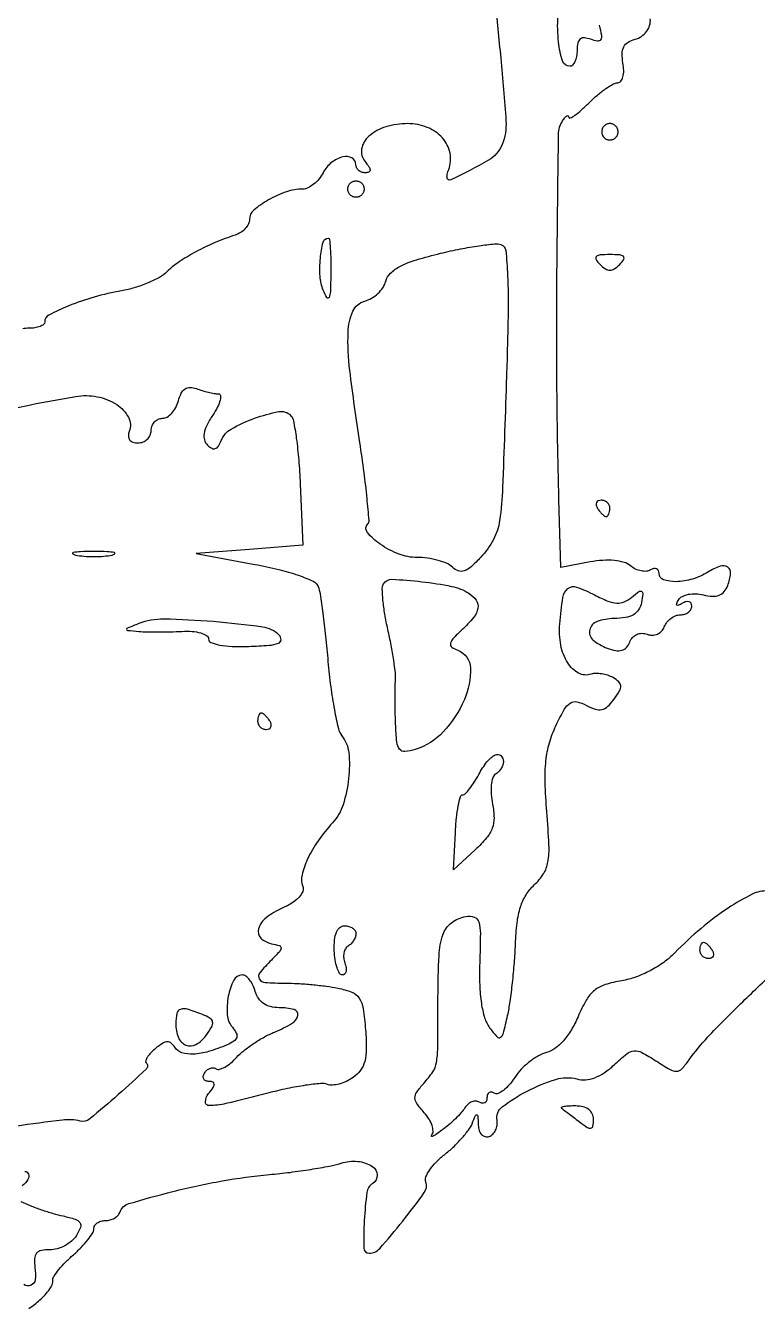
# Model space of a CAD drawing. Extents: x 0 to 4160, y 0 to 3120.
# Drawn here: x 2196.7 to 2286, y 2051.4 to 2208 of the extents above; entities that cross this region are included whole.
import ezdxf

# ---------------------------------------------------------------- set-up
doc = ezdxf.new("R2010")
doc.units = 0

msp = doc.modelspace()

# ---------------------------------------------------------------- linework, layer by layer
for points in [[(4159.499279, 606.274193, 0.000001), (4159.667734, 974.478125, 0.000057)], [(757.647081, 3119.740147, 0.000002), (520.492565, 3119.487217, 0.4139)], [(1964.75, 0.149832, 0.000016), (2717.930904, 0.232101, 0.000028), (3351.473438, 0.357111)], [(2254.035027, 2211.120991, 0.005101), (2254.677963, 2204, -0.009022), (2255.31209, 2196.303123, -0.113758), (2254.844192, 2193.447059, -0.164727), (2253.185288, 2191.53818, -0.024373), (2248.59065, 2189.145638, -0.207755), (2248.306745, 2189.139484, -0.248471), (2248.137343, 2189.342365, -0.106901), (2248.139283, 2189.786858, -0.03728), (2248.324436, 2190.403083, 0.143384), (2248.487816, 2192.401292, 0.132071), (2247.560521, 2194.245642, 0.116126), (2245.708849, 2195.542823, 0.095255), (2243.330882, 2196, 0.07307), (2240.652491, 2195.606479, 0.107675), (2238.580803, 2194.457743, 0.165734), (2237.698145, 2192.921509, 0.225128), (2238.087927, 2191.394054, -0.023241), (2238.593824, 2190.723375, -0.144754), (2238.724631, 2190.318183, -0.315646), (2238.569047, 2190.084168, -0.093409), (2238.122445, 2190, -0.087854), (2237.693871, 2190.075889, -0.094595), (2237.329718, 2190.29375, -0.100072), (2237.086121, 2190.618517, -0.111474), (2237, 2191, 0.277898), (2236.514363, 2191.806291, 0.184952), (2235.412954, 2191.939984, 0.110278), (2234.024535, 2191.24404, 0.099094), (2233, 2190, -0.050417), (2232.485396, 2189.23498, -0.050252), (2231.827585, 2188.5875, -0.054886), (2231.132649, 2188.144611, -0.114937), (2230.511869, 2188, 0.081678), (2228.527868, 2187.673725, 0.047479), (2226.319256, 2186.685099, 0.047034), (2224.517754, 2185.426635, 0.220219), (2224, 2184.3081, -0.113872), (2223.869434, 2183.742235, -0.070855), (2223.485938, 2183.175631, -0.065222), (2222.919018, 2182.694178, -0.066211), (2222.25, 2182.377938, 0.02325), (2219.810962, 2181.471475, 0.023006), (2217.457784, 2180.339622, 0.024355), (2215.410012, 2179.103684, 0.046118), (2213.917373, 2177.88699, -0.068605), (2213.01765, 2177.218402, -0.026537), (2211.614924, 2176.542508, -0.02567), (2209.995675, 2175.96128, -0.028858), (2208.38699, 2175.575108, 0.024067), (2205.040173, 2174.805506, 0.028073), (2201.954662, 2173.747687, 0.02409), (2199.521732, 2172.618381, 0.278925), (2199, 2171.755889, -0.228725), (2198.860247, 2171.466365, -0.074065), (2198.436979, 2171.222042, -0.05641), (2197.81733, 2171.055245, -0.03758), (2197.083333, 2171, 0.044584), (2196.325369, 2170.932279, 0.052092)], [(2287.310085, 2102.251595, 0.136306), (2285.38258, 2101.869377, 0.029711), (2282.425665, 2100.152307, 0.028847), (2279.129971, 2097.682149, 0.024075), (2275.9255, 2094.702812, -0.044375), (2274.572594, 2093.543578, -0.033866), (2272.911467, 2092.520423, -0.034046), (2271.140091, 2091.737253, -0.04687), (2269.456811, 2091.299279, 0.036317), (2267.422248, 2090.815432, 0.095998), (2266.112686, 2090.104281, 0.090505), (2265.119372, 2088.928282, 0.029944), (2264.11017, 2086.896417, -0.034678), (2263.295914, 2085.295233, -0.04578), (2262.330244, 2083.974335, -0.052778), (2261.29262, 2083.021997, -0.097659), (2260.26265, 2082.534074, 0.068707), (2259.28821, 2082.139316, 0.036342), (2258.206049, 2081.407269, 0.035344), (2257.188648, 2080.48189, 0.045539), (2256.403266, 2079.492709, -0.033567), (2255.717047, 2078.584669, -0.050737), (2254.996086, 2077.90605, -0.065023), (2254.347129, 2077.531111, -0.241437), (2253.890616, 2077.567603, 0.103396), (2253.551198, 2077.690545, 0.179094), (2253.261618, 2077.627922, 0.165711), (2253.067431, 2077.385294, 0.086846), (2253, 2077, -0.093039), (2252.928244, 2076.617714, -0.171456), (2252.724304, 2076.380778, -0.17417), (2252.419451, 2076.326685, -0.096373), (2252.06146, 2076.462015, 0.134817), (2251.641066, 2076.585435, 0.098718), (2251.16025, 2076.498309, 0.085631), (2250.692014, 2076.213223, 0.071334), (2250.31146, 2075.771032, -0.041481), (2249.86222, 2075.181446, -0.016151), (2249.150866, 2074.442425, -0.015858), (2248.325216, 2073.687835, -0.018972), (2247.5, 2073.032968, -0.009412), (2246.772103, 2072.519833, -0.039861), (2246.308453, 2072.257104, -0.479314), (2246.215358, 2072.303003, -0.234874), (2246.252182, 2072.451816, 0.185124), (2246.41854, 2072.925333, 0.07345), (2246.296617, 2073.61537, 0.059296), (2245.925951, 2074.402764, 0.044313), (2245.347194, 2075.168848, -0.025915), (2244.438409, 2076.284095, -0.154057), (2244.200541, 2076.987217, -0.161266), (2244.414947, 2077.682122, -0.029136), (2245.273753, 2078.75, 0.03664), (2246.376619, 2080.164252, 0.106576), (2246.829997, 2081.310271, 0.038921), (2246.98165, 2083.057815, 0.001662), (2247.015313, 2089.25, -0.011469), (2247.143963, 2094.384803, -0.070817), (2247.63995, 2096.97235, -0.149955), (2248.666178, 2098.384363, -0.116493), (2250.415002, 2099.15005, -0.131876), (2251.427399, 2099.067365, -0.238205), (2251.98667, 2098.478197, -0.075094), (2252.190482, 2097.050227, -0.007072), (2252.111375, 2093.5, 0.017087), (2252.105242, 2090.77557, 0.029914), (2252.311801, 2088.530056, 0.036631), (2252.714858, 2086.767157, 0.084427), (2253.324425, 2085.556531, 0.022539), (2254.225066, 2084.442741, 0.37794), (2254.659729, 2084.388982, 0.183037), (2255.003931, 2084.882411, 0.007272), (2255.518686, 2087.056531, 0.019201), (2255.825077, 2088.744651, 0.00806), (2256.113051, 2091.035901, 0.00796), (2256.342738, 2093.498832, 0.010258), (2256.471193, 2095.767813, -0.020406), (2256.672728, 2098.385307, -0.047638), (2257.087403, 2100.303958, -0.061884), (2257.766889, 2101.779039, -0.066471), (2258.773562, 2103.003668, 0.06543), (2259.894365, 2104.361389, 0.097754), (2260.441357, 2105.794833, 0.054423), (2260.568875, 2107.885767, 0.008953), (2260.302635, 2111.930165, -0.01347), (2260.097775, 2115.539179, -0.033676), (2260.196858, 2118.175792, -0.043239), (2260.617847, 2120.349407, -0.041356), (2261.410361, 2122.452344, -0.016519), (2262.434217, 2124.437852, -0.119203), (2263.15953, 2125.222031, -0.206758), (2263.965666, 2125.368157, -0.065831), (2265.132687, 2124.928988, 0.043862), (2266.227053, 2124.46148, 0.133967), (2267.026482, 2124.421704, 0.135769), (2267.728893, 2124.79323, 0.045557), (2268.503913, 2125.670954, 0.025332), (2269.175407, 2126.692233, 0.145028), (2269.329697, 2127.314809, 0.200587), (2269.096347, 2127.809144, 0.055454), (2268.384279, 2128.320775, 0.049118), (2267.736942, 2128.605283, 0.039931), (2266.999917, 2128.782614, 0.041419), (2266.287779, 2128.835054, 0.078275), (2265.721253, 2128.740418, -0.207484), (2264.187107, 2128.874864, -0.129843), (2262.853248, 2130.129535, -0.09378), (2262.011734, 2132.294484, -0.067439), (2261.884284, 2134.891321, -0.016014), (2262.264743, 2138.109954, -0.183427), (2262.879764, 2139.203027, -0.265727), (2263.93024, 2139.389865, -0.033467), (2266.128585, 2138.433506, 0.021531), (2267.768139, 2137.673232, 0.082737), (2268.85982, 2137.422176, 0.11891), (2269.756534, 2137.581429, 0.070178), (2270.687174, 2138.155341, -0.015341), (2271.555009, 2138.831719, -0.292552), (2271.882336, 2138.852087, -0.306289), (2272.027433, 2138.56594, -0.016279), (2271.858652, 2137.504554, -0.093322), (2271.508194, 2136.617759, -0.120361), (2270.880761, 2136.010859, -0.092076), (2269.904956, 2135.659566, -0.03746), (2268.493312, 2135.536386, 0.0813), (2266.434783, 2135.173697, 0.257769), (2265.53448, 2134.166869, 0.278964), (2265.939016, 2132.942247, 0.088565), (2267.667139, 2131.92743, 0.041118), (2268.713026, 2131.63558, 0.113423), (2269.472931, 2131.662909, 0.14752), (2270.024483, 2132.004687, 0.089414), (2270.425569, 2132.666631, -0.092325), (2270.770916, 2133.22923, -0.103723), (2271.283577, 2133.602569, -0.104145), (2271.901274, 2133.737575, -0.093785), (2272.546284, 2133.620613, 0.092181), (2273.183843, 2133.502906, 0.100928), (2273.799434, 2133.629265, 0.10257), (2274.30895, 2133.983902, 0.098292), (2274.644843, 2134.516859, -0.074977), (2274.966532, 2135.083841, -0.064537), (2275.455991, 2135.564327, -0.066847), (2276.031924, 2135.889326, -0.095352), (2276.606989, 2136, 0.074425), (2277.139243, 2136.079668, 0.088446), (2277.590803, 2136.311086, 0.100652), (2277.892668, 2136.655159, 0.130616), (2278, 2137.059017, 0.132745), (2277.906838, 2137.403738, 0.19028), (2277.660863, 2137.59735, 0.143226), (2277.287383, 2137.599686, 0.068937), (2276.845492, 2137.404508, -0.028989), (2276.386153, 2137.156181, -0.317511), (2276.190797, 2137.191172, -0.314152), (2276.157047, 2137.387906, -0.028682), (2276.406777, 2137.849162, -0.140413), (2276.850471, 2138.252848, -0.067445), (2277.586109, 2138.500334, -0.058482), (2278.487006, 2138.566227, -0.050564), (2279.42575, 2138.42928, 0.047752), (2280.514911, 2138.264142, 0.105957), (2281.340179, 2138.394011, 0.126136), (2281.949587, 2138.827381, 0.084018), (2282.388003, 2139.568737, 0.064048), (2282.746051, 2141.041501, 0.278047), (2282.385404, 2141.824093, 0.240861), (2281.459886, 2141.939315, 0.052395), (2279.96809, 2141.212145, -0.065999), (2278.099381, 2140.363153, -0.067347), (2276.086935, 2140.03809, -0.091643), (2274.549653, 2140.28164, -0.31782), (2274, 2141.059017, 0.115543), (2273.917543, 2141.41108, 0.185367), (2273.693382, 2141.617448, 0.155995), (2273.355257, 2141.640484, 0.078184), (2272.956195, 2141.472927, -0.121364), (2272.454552, 2141.311115, -0.068629), (2271.813518, 2141.353847, -0.062034), (2271.137621, 2141.583484, -0.060398), (2270.531998, 2141.973444, 0.102087), (2269.725856, 2142.40266, 0.047606), (2268.558117, 2142.628024, 0.040831), (2267.142927, 2142.647684, 0.029439), (2265.575803, 2142.448243), (2262, 2141.777418), (2261.776532, 2150.138709, -0.005001), (2261.536309, 2164.506852, -0.004158), (2261.560765, 2179.791216, -0.000976), (2261.73746, 2194.680211, -0.139083), (2262.234687, 2196.34517, -0.0263), (2262.519187, 2196.744363, -0.08982), (2262.758058, 2196.953809, -0.305414), (2262.907492, 2196.946011, -0.229954), (2262.984687, 2196.795455, 0.544643), (2263.156347, 2196.689825, 0.04268), (2263.716525, 2197.018892, 0.028443), (2264.510882, 2197.652512, 0.013806), (2265.454545, 2198.545455, -0.019947), (2266.472382, 2199.485166, -0.024165), (2267.500915, 2200.278977, -0.023827), (2268.413336, 2200.852717, -0.129133), (2268.974103, 2201, 0.23571), (2269.346449, 2201.185857, 0.097588), (2269.59815, 2201.706522, 0.067605), (2269.692461, 2202.483869, 0.041302), (2269.602972, 2203.405182, -0.046423), (2269.502586, 2204.561391, -0.116763), (2269.701227, 2205.377894, -0.136922), (2270.217727, 2205.939852, -0.075039), (2271.083415, 2206.311562, 0.168928), (2272.486798, 2207.252171, 0.186649), (2272.93132, 2208.818227, 0.152)], [(2266.702591, 2208.029294, -0.02008), (2266.974423, 2206.788216, -0.181373), (2266.874832, 2206.251218, -0.307397), (2266.491126, 2206.074258, -0.050559), (2265.66074, 2206.299945, 0.064156), (2264.886108, 2206.48809, 0.199037), (2264.379971, 2206.34101, 0.176444), (2264.087843, 2205.85997, 0.049156), (2264, 2204.968615, -0.042936), (2263.935164, 2204.214968, -0.062627), (2263.740495, 2203.578281, -0.082187), (2263.454324, 2203.14699, -0.208173), (2263.116577, 2203, -0.326826), (2262.224595, 2203.652771, -0.04968), (2261.740684, 2205.945732, -0.040928), (2261.655306, 2209.118793, -0.026846)], [(2191.070372, 2160.314916, -0.005987), (2197.284764, 2161.656821, -0.008725), (2202.794612, 2162.677935, -0.089686), (2205.422419, 2162.643513, -0.097118), (2207.791804, 2161.681671, -0.125689), (2209.218036, 2160.124319, -0.217804), (2209.325572, 2158.406044, 0.092843), (2209.220938, 2157.835093, 0.162777), (2209.373479, 2157.384801, 0.152682), (2209.776505, 2157.098036, 0.079013), (2210.393011, 2157, 0.09222), (2211.006471, 2157.114117, 0.096079), (2211.527947, 2157.440625, 0.099375), (2211.876932, 2157.927688, 0.106303), (2212, 2158.5, -0.091072), (2212.105177, 2159.072647, -0.095711), (2212.406365, 2159.559375, -0.099577), (2212.855578, 2159.885068, -0.10762), (2213.383369, 2160, 0.136172), (2213.95384, 2160.1583, 0.072771), (2214.523985, 2160.625652, 0.063707), (2215.007734, 2161.315406, 0.057213), (2215.323714, 2162.129881, -0.051366), (2215.670655, 2163.056045, -0.128445), (2216.141342, 2163.596452, -0.155377), (2216.753403, 2163.779409, -0.087368), (2217.522132, 2163.629881, 0.018248), (2218.226347, 2163.388736, 0.015536), (2218.98491, 2163.185027, 0.015815), (2219.68722, 2163.042913, 0.042032), (2220.196797, 2163, -0.366445), (2220.44894, 2162.786544, -0.105166), (2220.424754, 2162.234223, -0.055361), (2220.104708, 2161.39398, -0.026381), (2219.521912, 2160.393098, 0.027885), (2218.794677, 2159.135478, 0.073554), (2218.46654, 2158.150848, 0.110677), (2218.502336, 2157.366663, 0.130566), (2218.87412, 2156.72588, 0.07142), (2219.393943, 2156.336581, 0.208155), (2219.830903, 2156.297256, 0.174115), (2220.211624, 2156.596084, 0.048575), (2220.555646, 2157.284414, -0.174046), (2221.770168, 2158.694435, -0.041829), (2224.617889, 2160.005635, -0.040569), (2227.573985, 2160.813577, -0.249377), (2229.031039, 2160.357936, -0.151118), (2229.379005, 2159.687865, -0.010334), (2229.720534, 2157.548894, -0.014023), (2230.008177, 2154.935488, -0.010034), (2230.188975, 2152), (2230.5, 2144.5), (2224, 2143.990428), (2217.5, 2143.480855), (2224.672678, 2142.163118, -0.014769), (2227.571637, 2141.54151, -0.024227), (2229.977145, 2140.825755, -0.023789), (2231.783008, 2140.093517, -0.195329), (2232.377788, 2139.457884, -0.054043), (2232.619225, 2138.544515, -0.004831), (2232.952756, 2136.191064, -0.00625), (2233.289201, 2133.368046, -0.004837), (2233.587454, 2130.285193, 0.010768), (2233.921925, 2127.209105, 0.013945), (2234.367716, 2124.406309, 0.011654), (2234.855381, 2122.106212, 0.110061), (2235.292658, 2121.20437, -0.143576), (2236.122591, 2119.159269, -0.051948), (2236.111523, 2115.993231, -0.051666), (2235.427896, 2112.794303, -0.106345), (2234.149418, 2110.590482, 0.031321), (2232.371472, 2108.368978, 0.043715), (2231.096679, 2106.167838, 0.051525), (2230.420417, 2104.222831, 0.150641), (2230.514967, 2102.821591, -0.194089), (2230.504285, 2102.193432, -0.089085), (2230.048978, 2101.495622, -0.063743), (2229.195973, 2100.79495, -0.035923), (2228.011381, 2100.165332, 0.060573), (2226.044546, 2098.992447, 0.154783), (2225.11164, 2097.643207, 0.275309), (2225.386906, 2096.515857, 0.152086), (2226.678593, 2095.823324, -0.026367), (2227.64579, 2095.583549, -0.330021), (2227.857185, 2095.298157, -0.188479), (2227.692602, 2094.87706, -0.010058), (2226.678593, 2093.821429, 0.024039), (2225.255195, 2092.254186, 0.317742), (2225.20053, 2091.516438, 0.245597), (2225.913597, 2091.081417, 0.016534), (2228.375, 2091, -0.014471), (2229.887634, 2090.956212, -0.009125), (2231.649473, 2090.821824, -0.00916), (2233.378394, 2090.626149, -0.016596), (2234.782781, 2090.393444, -0.044038), (2236.50348, 2089.888545, -0.154022), (2237.392516, 2089.170975, -0.109933), (2237.872278, 2087.923292, -0.017187), (2238.173527, 2085.28607, -0.019615), (2238.266903, 2082.961114, -0.064308), (2238.071753, 2081.439096, -0.094453), (2237.554249, 2080.352028, -0.081965), (2236.650943, 2079.468064, -0.044275), (2235.838129, 2078.999954, -0.043732), (2234.952282, 2078.679985, -0.047278), (2234.126752, 2078.542757, -0.109597), (2233.509035, 2078.634906, 0.115986), (2232.705737, 2078.744398, 0.012801), (2230.850359, 2078.518658, 0.015067), (2228.62637, 2078.121296, 0.011653), (2226.229493, 2077.559468, -0.00474), (2221.108752, 2076.284224, -0.056652), (2219.087814, 2076.037653, -0.429954), (2218.621608, 2076.52143, -0.163306), (2219, 2077.5, 0.020663), (2219.564903, 2078.240932, 0.142917), (2219.709758, 2078.669175, 0.325525), (2219.547239, 2078.913403, 0.088789), (2219.063428, 2079, -0.096108), (2218.661015, 2079.078071, -0.173963), (2218.413529, 2079.298542, -0.171672), (2218.360769, 2079.628507, -0.093294), (2218.510081, 2080.016312, -0.076912), (2218.810124, 2080.367448, -0.089777), (2219.187881, 2080.589343, -0.100767), (2219.583032, 2080.649538, -0.126644), (2219.935451, 2080.539893, 0.210778), (2220.360072, 2080.480877, 0.057621), (2220.999633, 2080.745634, 0.047752), (2221.727063, 2081.246542, 0.034205), (2222.438647, 2081.932206, -0.04078), (2223.301208, 2082.741775, -0.02073), (2224.503482, 2083.619748, -0.020448), (2225.826525, 2084.428007, -0.028711), (2227.072294, 2085.029945, 0.034156), (2229.217564, 2086.09545, 0.218444), (2229.896822, 2087.06444, 0.39562), (2229.438854, 2087.775507, 0.061367), (2227.616631, 2088, -0.061532), (2226.563245, 2088.130127, -0.089464), (2225.711977, 2088.514648, -0.096222), (2225.091353, 2089.14677, -0.082332), (2224.710251, 2090, 0.047337), (2224.430618, 2090.765153, 0.057317), (2224.02522, 2091.4125, 0.067502), (2223.562393, 2091.854156, 0.158097), (2223.112672, 2092, 0.284127), (2222.084081, 2091.364169, 0.06966), (2221.421286, 2089.393027, 0.064854), (2221.295418, 2087.137674, 0.155984), (2221.913856, 2085.603797, -0.052984), (2222.388906, 2084.889447, -0.195231), (2222.439536, 2084.360209, -0.177375), (2222.10515, 2083.912343, -0.042672), (2221.275523, 2083.466551, -0.029966), (2219.014957, 2082.646842, -0.060241), (2217.146802, 2082.330741, -0.086483), (2215.750691, 2082.506534, -0.181822), (2214.898149, 2083.164798, 0.081907), (2214.450914, 2083.677791, 0.187686), (2213.971953, 2083.836126, 0.129302), (2213.382538, 2083.647995, 0.031657), (2212.552049, 2083.043197, 0.028131), (2211.970431, 2082.502479, 0.045905), (2211.550435, 2081.976503, 0.059838), (2211.331213, 2081.536855, 0.289834), (2211.389641, 2081.277026, -0.422727), (2211.378239, 2080.490174, -0.007758), (2207.983588, 2077.384921, -0.008939), (2204.503736, 2074.408908, -0.236571), (2203.344085, 2074.14345, 0.08996), (2201.161914, 2074.274819, 0.007379), (2195.481929, 2073.508727, 0.003351)], [(2197.056608, 2051.276161, 0.047695), (2198.41148, 2052.296549, 0.046942), (2199.632775, 2053.644439, 0.161982), (2200, 2054.748236, -0.149153), (2200.144019, 2055.220283, -0.023004), (2200.734375, 2056.016101, -0.023955), (2201.542736, 2056.915486, -0.018764), (2202.5, 2057.813051, 0.021142), (2203.457139, 2058.719089, 0.026092), (2204.265625, 2059.643935, 0.026001), (2204.849361, 2060.4717, 0.141486), (2205, 2060.993387, -0.139476), (2205.109203, 2061.377247, -0.100005), (2205.416146, 2061.704307, -0.085426), (2205.875215, 2061.924555, -0.069334), (2206.416667, 2062, 0.065007), (2206.983169, 2062.073966, 0.063944), (2207.515104, 2062.290992, 0.069513), (2207.933715, 2062.611801, 0.113865), (2208.166667, 2062.99061, -0.243573), (2209.278678, 2064.065365, -0.010596), (2214.657028, 2065.549982, -0.01799), (2220.677255, 2066.846753, -0.021481), (2226.429809, 2067.617731, 0.008648), (2228.950992, 2067.889984, 0.008198), (2231.506633, 2068.253414, 0.008178), (2233.756439, 2068.648907, 0.028373), (2235.188516, 2069.010152, -0.098915), (2237.211364, 2069.226687, -0.120718), (2239.006727, 2068.610079, -0.247251), (2239.60179, 2067.558429, -0.267994), (2239.048558, 2066.530011, 0.225183), (2238.334875, 2065.426898, 0.019634), (2238.019856, 2062.012576, 0.01806), (2237.96349, 2058.622514, 0.408516), (2238.598257, 2058, 0.214817), (2239.900748, 2058.586666, 0.013148), (2242.706834, 2061.931056, 0.012415), (2245.347491, 2065.426567, 0.246603), (2245.526956, 2066.713212, -0.187423), (2245.542586, 2067.324183, -0.05043), (2246.013511, 2068.192597, -0.043786), (2246.792182, 2069.145359, -0.033365), (2247.795502, 2070.045758, 0.022954), (2248.88069, 2070.979606, 0.021252), (2249.90522, 2072.032352, 0.021788), (2250.735773, 2073.047433, 0.063864), (2251.179715, 2073.832546, -0.005575), (2251.600175, 2074.831979, -0.359116), (2251.757077, 2074.912051, -0.335212), (2251.875632, 2074.773069, -0.005262), (2251.929715, 2073.666667, 0.069115), (2252.049388, 2072.995025, 0.11123), (2252.344984, 2072.497269, 0.14207), (2252.767182, 2072.249269, 0.14736), (2253.25, 2072.27041, 0.109748), (2253.706966, 2072.553729, 0.084069), (2254.053957, 2073.030201, 0.079111), (2254.239969, 2073.623535, 0.07991), (2254.231557, 2074.243163, -0.278757), (2254.866892, 2075.878028, -0.044117), (2257.895588, 2077.811878, -0.045571), (2261.402832, 2079.249447, -0.139316), (2263.948931, 2079.303104, 0.083188), (2265.036142, 2079.205226, 0.070582), (2266.163427, 2079.453927, 0.060482), (2267.3243, 2080.056651, 0.03864), (2268.510842, 2081.010185, -0.019049), (2270.074457, 2082.370814, -0.146337), (2270.964603, 2082.733998, -0.149991), (2271.897398, 2082.543953, -0.020325), (2273.629505, 2081.507102, 0.013393), (2275.346494, 2080.4467, 0.139364), (2276.142216, 2080.243919, 0.201566), (2276.785444, 2080.535201, 0.033164), (2277.663481, 2081.617725, -0.035863), (2279.966501, 2084.426022, -0.010037), (2283.957035, 2088.470936, -0.004355), (2288.221523, 2092.551668, -0.190939)], [(2196.581787, 2068, -0.326562), (2197.024796, 2067.676121, -0.209224), (2196.955528, 2067.014268, -0.103129), (2196.266982, 2066.232859, -0.112989)], [(2196.094807, 2064.327796, 0.019559), (2197.214044, 2063.835509, 0.011162), (2198.600417, 2063.324822, 0.011136), (2200.020571, 2062.872499, 0.018099), (2201.24704, 2062.559487, -0.021803), (2202.733851, 2062.168281, -0.17003), (2203.300838, 2061.748137, -0.24612), (2203.368052, 2061.158952, -0.047332), (2202.87146, 2060.165782, -0.075982), (2202.28466, 2059.48297, -0.054871), (2201.454561, 2058.915588, -0.054839), (2200.520283, 2058.54202, -0.075599), (2199.62442, 2058.434091, 0.053705), (2198.592759, 2058.355231, 0.175459), (2198.011549, 2058.013924, 0.163738), (2197.760072, 2057.361374, 0.045382), (2197.812858, 2056.25, -0.061308), (2197.8361, 2054.769688, -0.273177), (2197.337744, 2054.100493, -0.247255), (2196.459698, 2054.177466, -0.053343)]]:
    msp.add_lwpolyline(points, format="xyb")
for points in [[(2267, 2195, 0.099038), (2267.076342, 2194.618362, 0.097945), (2267.29375, 2194.29375, 0.097945), (2267.618362, 2194.076342, 0.099038), (2268, 2194, 0.099038), (2268.381638, 2194.076342, 0.097945), (2268.70625, 2194.29375, 0.097945), (2268.923658, 2194.618362, 0.099038), (2269, 2195, 0.099038), (2268.923658, 2195.381638, 0.097945), (2268.70625, 2195.70625, 0.097945), (2268.381638, 2195.923658, 0.099038), (2268, 2196, 0.099038), (2267.618362, 2195.923658, 0.097945), (2267.29375, 2195.70625, 0.097945), (2267.076342, 2195.381638, 0.099038)], [(2238, 2188, -0.099038), (2237.923658, 2187.618362, -0.097945), (2237.70625, 2187.29375, -0.097945), (2237.381638, 2187.076342, -0.099038), (2237, 2187, -0.099038), (2236.618362, 2187.076342, -0.097945), (2236.29375, 2187.29375, -0.097945), (2236.076342, 2187.618362, -0.099038), (2236, 2188, -0.099038), (2236.076342, 2188.381638, -0.097945), (2236.29375, 2188.70625, -0.097945), (2236.618362, 2188.923658, -0.099038), (2237, 2189, -0.099038), (2237.381638, 2188.923658, -0.097945), (2237.70625, 2188.70625, -0.097945), (2237.923658, 2188.381638, -0.099038)], [(2233.936614, 2177.75, -0.005379), (2233.878261, 2175.477378, -0.09571), (2233.713943, 2174.766854, -0.609256), (2233.450305, 2174.751467, -0.037834), (2233.004806, 2175.652768, -0.080167), (2232.620062, 2177.345923, -0.039907), (2232.656062, 2179.551213, -0.036439), (2232.990021, 2181.509146, -0.345043), (2233.616631, 2182, -0.383528), (2233.767786, 2181.86406, -0.007686), (2233.868766, 2180.751563, -0.014057), (2233.933346, 2179.379563, -0.008459)], [(2255.382813, 2165.162899, -0.001216), (2254.903443, 2151.552739, -0.025809), (2254.543208, 2147.526979, -0.086361), (2253.791315, 2145.204884, -0.066393), (2252.244483, 2143.029137, -0.022855), (2251.059431, 2141.869707, -0.097289), (2250.211036, 2141.367132, -0.170658), (2249.496341, 2141.365151, -0.113005), (2248.794483, 2141.805517, 0.094552), (2248.118346, 2142.264973, 0.034941), (2247.027032, 2142.649121, 0.033109), (2245.746632, 2142.911889, 0.034068), (2244.454988, 2143, -0.092484), (2242.263322, 2143.408886, -0.058341), (2239.954678, 2144.626789, -0.072058), (2238.400102, 2146.063034, -0.383978), (2238.455393, 2147.12206, 0.221336), (2238.605937, 2147.534799, 0.003143), (2238.357202, 2150.225371, 0.008024), (2237.994121, 2153.382011, 0.005118), (2237.475512, 2157.040908, -0.006712), (2236.255763, 2165.848539, -0.039732), (2236.04769, 2170.493487, -0.094226), (2236.631692, 2173.07412, -0.230078), (2238.074213, 2174.309156, 0.071541), (2238.904813, 2174.658975, 0.05531), (2239.686447, 2175.2556, 0.056228), (2240.304621, 2175.995525, 0.082152), (2240.649948, 2176.7694, -0.14262), (2241.235097, 2177.747553, -0.069633), (2242.437818, 2178.586933, -0.044206), (2244.374531, 2179.364794, -0.014747), (2247.325735, 2180.162766, -0.009801), (2249.777839, 2180.698194, -0.012837), (2252.038273, 2181.08553, -0.0104), (2253.924859, 2181.319208, -0.107748), (2254.698174, 2181.232052, -0.291652), (2255.288112, 2180.497039, -0.01655), (2255.518524, 2177.458211, -0.015106), (2255.576144, 2172.800795, -0.003734)], [(2266.8, 2178.8, 0.049631), (2267.452741, 2178.265408, 0.147822), (2268, 2178.1, 0.147822), (2268.547259, 2178.265408, 0.049631), (2269.2, 2178.8, 0.051663), (2269.686384, 2179.398813, 0.354955), (2269.65, 2179.75, 0.180052), (2269.199072, 2179.95632, 0.018208), (2268, 2180, 0.018208), (2266.800928, 2179.95632, 0.180052), (2266.35, 2179.75, 0.354955), (2266.313616, 2179.398813, 0.051663)], [(2266.5, 2149, 0.029505), (2266.768994, 2148.617226, 0.035638), (2267.066025, 2148.29375, 0.038439), (2267.34829, 2148.065539, 0.151918), (2267.559017, 2148, 0.210953), (2267.727648, 2148.07446, 0.081139), (2267.870461, 2148.29375, 0.061769), (2267.967655, 2148.617151, 0.042167), (2268, 2149, 0.105053), (2267.918938, 2149.381556, 0.099167), (2267.688914, 2149.70625, 0.09642), (2267.345238, 2149.923877, 0.093332), (2266.940983, 2150, 0.108972), (2266.586039, 2149.921712, 0.182303), (2266.3746, 2149.70625, 0.161196), (2266.343488, 2149.3821, 0.082592)], [(2202.75, 2143.294267, 0.029693), (2203.774707, 2143.159351, 0.017887), (2205, 2143.115502, 0.017887), (2206.225293, 2143.159351, 0.029693), (2207.25, 2143.294267, 0.142433), (2207.560023, 2143.453014, 0.611425), (2207.517188, 2143.600334, 0.039503), (2206.61149, 2143.701569, 0.008087), (2205, 2143.727636, 0.008087), (2203.38851, 2143.701569, 0.039503), (2202.482812, 2143.600334, 0.611425), (2202.439977, 2143.453014, 0.142433)], [(2250.786566, 2138.63191, -0.102863), (2251.692721, 2137.773099, -0.200854), (2251.897355, 2136.816664, -0.126556), (2251.359272, 2135.666037, -0.032904), (2249.947785, 2134.165981, 0.015097), (2248.846083, 2133.075637, 0.141833), (2248.542365, 2132.490252, 0.293349), (2248.7125, 2132.056594, 0.065049), (2249.447785, 2131.658411, -0.302778), (2250.971448, 2129.507744, -0.108888), (2250.233087, 2125.638181, -0.085532), (2247.66909, 2121.691338, -0.132975), (2244.25, 2119.549496, -0.051284), (2242.975957, 2119.300832, -0.256911), (2242.333268, 2119.582206, -0.140789), (2241.996497, 2120.436655, -0.013616), (2241.842466, 2122.682612, -0.004756), (2241.792583, 2124.254112, -0.004821), (2241.772895, 2125.819267, -0.004699), (2241.781693, 2127.181239, -0.019621), (2241.826847, 2128, 0.051547), (2241.819407, 2128.857903, 0.009321), (2241.611959, 2130.440744, 0.009958), (2241.296294, 2132.292166, 0.008873), (2240.896028, 2134.202533, -0.014164), (2240.525568, 2136.068801, -0.018749), (2240.300774, 2137.786408, -0.016333), (2240.215644, 2139.204022, -0.146252), (2240.376024, 2139.799403, -0.272884), (2241.394545, 2140.335401, -0.015829), (2245.044979, 2140.042656, -0.022579), (2248.680052, 2139.467852, -0.088126)], [(2210.494818, 2134.919249, 0.002551), (2209.103869, 2134.368098, 0.307662), (2209.00231, 2134.216905, 0.384224), (2209.111815, 2134.096764, 0.003105), (2210.5, 2133.968968, 0.01564), (2211.491599, 2133.915058, 0.006061), (2212.867188, 2133.900043, 0.005993), (2214.359157, 2133.919726, 0.007379), (2215.75, 2133.975301, -0.031682), (2216.999402, 2133.964496, -0.050801), (2218.048606, 2133.780605, -0.067576), (2218.769641, 2133.467249, -0.262246), (2219, 2133.05825, 0.304085), (2219.298209, 2132.613252, 0.051242), (2220.332621, 2132.307269, 0.037729), (2221.884392, 2132.136221, 0.017437), (2223.915807, 2132.137253, 0.009684), (2226.388071, 2132.272738, 0.069654), (2227.552473, 2132.524817, 0.303073), (2227.857047, 2132.942576, 0.2097), (2227.637463, 2133.505394, 0.164261), (2225.615796, 2134.506481, 0.01297), (2219.574816, 2135.162856, 0.016043), (2213.549098, 2135.465634, 0.097881)], [(2225, 2123, 0.105053), (2225.081062, 2122.618444, 0.099167), (2225.311086, 2122.29375, 0.09642), (2225.654762, 2122.076123, 0.093332), (2226.059017, 2122, 0.108972), (2226.413961, 2122.078288, 0.182303), (2226.6254, 2122.29375, 0.161196), (2226.656512, 2122.6179, 0.082592), (2226.5, 2123, 0.029505), (2226.231006, 2123.382774, 0.035638), (2225.933975, 2123.70625, 0.038439), (2225.65171, 2123.934461, 0.151918), (2225.440983, 2124, 0.210953), (2225.272352, 2123.92554, 0.081139), (2225.129539, 2123.70625, 0.061769), (2225.032345, 2123.382849, 0.042167)], [(2255, 2118.059017, -0.087212), (2254.928971, 2117.654897, -0.053351), (2254.715872, 2117.218847, -0.051455), (2254.402745, 2116.818695, -0.062685), (2254.032755, 2116.520244, 0.184652), (2253.700836, 2116.085462, 0.04736), (2253.528884, 2115.20182, 0.041746), (2253.513115, 2114.083327, 0.032023), (2253.675711, 2112.871445, -0.044517), (2253.857358, 2111.202628, -0.094942), (2253.638871, 2109.928821, -0.085288), (2252.944135, 2108.741324, -0.030913), (2251.592356, 2107.32283), (2248.898799, 2104.825223), (2249.136261, 2109.412612, -0.013148), (2249.273733, 2111.171214, -0.021394), (2249.49319, 2112.652455, -0.016853), (2249.753187, 2113.795939, -0.340716), (2250.017882, 2114, 0.203198), (2250.342999, 2114.137817, 0.024644), (2250.865845, 2114.734375, 0.026075), (2251.440562, 2115.542432, 0.018675), (2252, 2116.5, -0.040959), (2252.998877, 2118.047228, -0.109533), (2253.99913, 2118.885391, -0.314316), (2254.673881, 2118.797302, -0.211027)], [(2237, 2097.059017, -0.086394), (2236.929733, 2096.655384, -0.053381), (2236.719079, 2096.220829, -0.051591), (2236.40949, 2095.822858, -0.063334), (2236.043674, 2095.526992, 0.126981), (2235.720854, 2095.190464, 0.081026), (2235.533742, 2094.678351, 0.072258), (2235.506898, 2094.073335, 0.066719), (2235.650663, 2093.467975, -0.050722), (2235.803303, 2092.905631, -0.092278), (2235.793651, 2092.431218, -0.141691), (2235.629412, 2092.120227, -0.203596), (2235.346393, 2092, -0.26806), (2235.003572, 2092.198023, -0.051139), (2234.697647, 2092.88125, -0.042236), (2234.466197, 2093.85059, -0.027286), (2234.356206, 2095, -0.032626), (2234.387806, 2096.29561, -0.077198), (2234.620124, 2097.229937, -0.121368), (2235.038084, 2097.792061, -0.174203), (2235.616802, 2098, -0.066243), (2236.14556, 2097.929639, -0.083391), (2236.593686, 2097.723586, -0.0993), (2236.893402, 2097.417857, -0.145391)], [(2280.5, 2095, -0.082592), (2280.656512, 2094.6179, -0.161196), (2280.6254, 2094.29375, -0.182303), (2280.413961, 2094.078288, -0.108972), (2280.059017, 2094, -0.093332), (2279.654762, 2094.076123, -0.09642), (2279.311086, 2094.29375, -0.099167), (2279.081062, 2094.618444, -0.105053), (2279, 2095, -0.042167), (2279.032345, 2095.382849, -0.061769), (2279.129539, 2095.70625, -0.081139), (2279.272352, 2095.92554, -0.210953), (2279.440983, 2096, -0.151918), (2279.65171, 2095.934461, -0.038439), (2279.933975, 2095.70625, -0.035638), (2280.231006, 2095.382774, -0.029505)], [(2215, 2086.059017, 0.094704), (2215.324023, 2084.363637, 0.205206), (2216.241448, 2083.440844, 0.2251), (2217.470537, 2083.513812, 0.109764), (2218.678348, 2084.574793, 0.023679), (2219.391753, 2085.654181, 0.174486), (2219.507266, 2086.251009, 0.223106), (2219.203874, 2086.700881, 0.04054), (2218.276644, 2087.157283, 0.018147), (2216.435567, 2087.808707, 0.158099), (2215.579193, 2087.800305, 0.265019), (2215.131409, 2087.299194, 0.052832)], [(2262.083333, 2075.717032, -0.010333), (2262.336385, 2075.537428, -0.00121), (2262.891667, 2075.123715, -0.001451), (2263.549408, 2074.6282, -0.001186), (2264.25, 2074.094588, 0.015379), (2265.241619, 2073.382854, 0.19027), (2265.686743, 2073.285306, 0.325667), (2265.936373, 2073.537234, 0.037805), (2266, 2074.377555, 0.114177), (2265.845908, 2075.043555, 0.118883), (2265.416142, 2075.562795, 0.099831), (2264.727837, 2075.889989, 0.061262), (2263.833333, 2076, 0.012244), (2263.029512, 2075.980313, 0.027841), (2262.425521, 2075.916878, 0.055745), (2262.094879, 2075.824771, 0.600095)]]:
    msp.add_lwpolyline(points, format="xyb", close=True)

doc.saveas('drawing.dxf')
